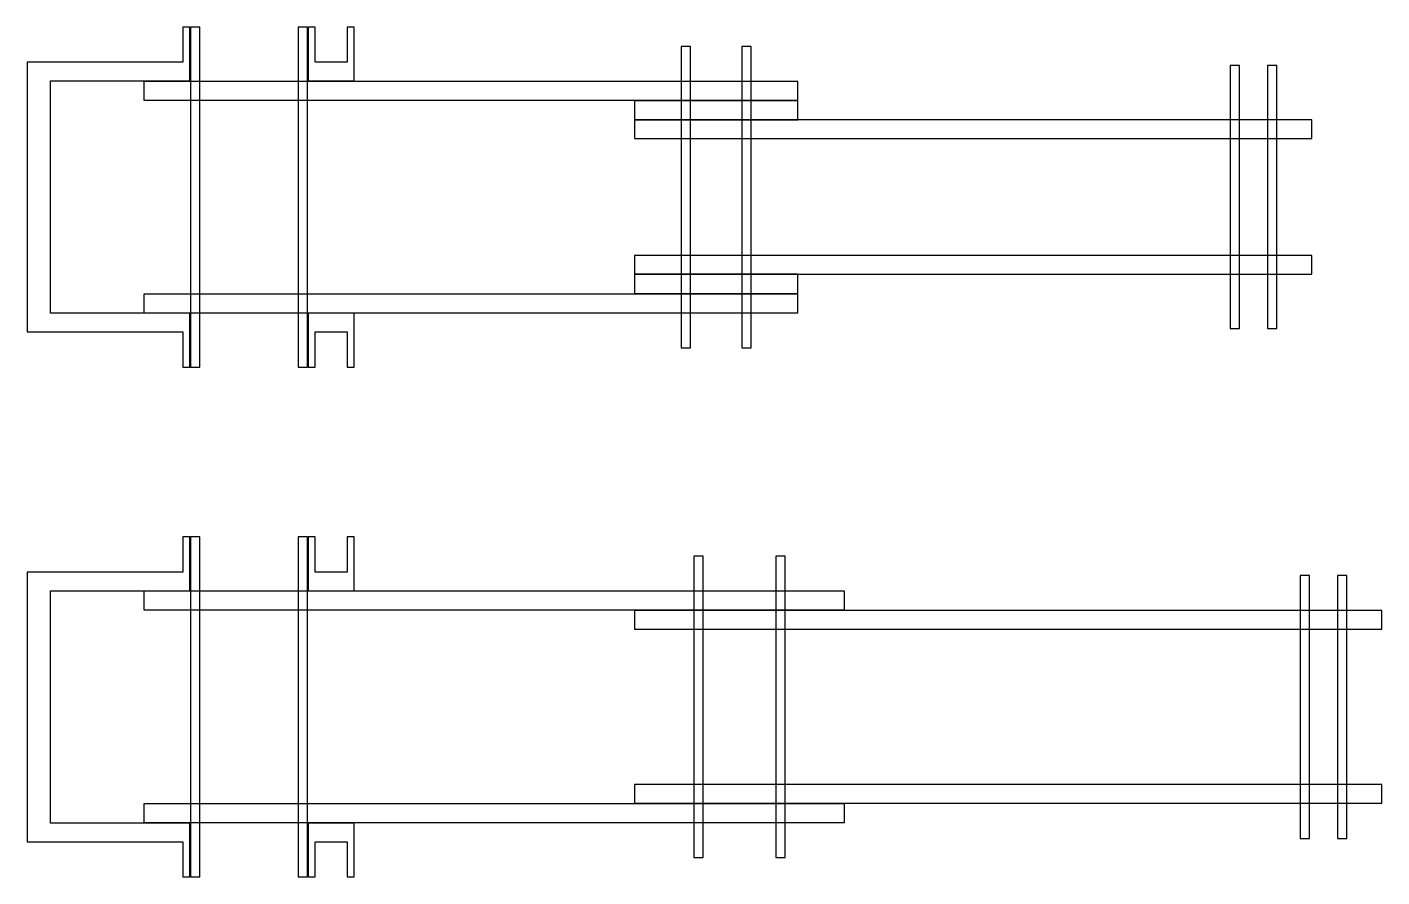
# Model space of a CAD drawing. Header units: metres. Extents: x 0 to 580, y 0 to 364.
import ezdxf

# ---------------------------------------------------------------- set-up
doc = ezdxf.new("R2010")
doc.units = ezdxf.units.M

msp = doc.modelspace()

# ---------------------------------------------------------------- linework, layer by layer
at = {"layer": 'PARAMETRIX'}
for p, q in [((69.65, 363.75), (66.65, 363.75)), ((66.65, 363.75), (66.65, 348.75)), ((69.65, 340.75), (69.65, 363.75)), ((74, 363.75), (70, 363.75)), ((70, 363.75), (70, 218.25)), ((74, 218.25), (74, 363.75)), ((120, 363.75), (116, 363.75)), ((116, 363.75), (116, 218.25)), ((120, 218.25), (120, 363.75)), ((123.35, 363.75), (120.35, 363.75)), ((120.35, 363.75), (120.35, 340.75)), ((123.35, 348.75), (123.35, 363.75)), ((140, 363.75), (137, 363.75)), ((137, 363.75), (137, 348.75)), ((140, 340.75), (140, 363.75)), ((284, 355.5), (280, 355.5)), ((280, 355.5), (280, 226.5)), ((284, 226.5), (284, 355.5)), ((310, 355.5), (306, 355.5)), ((306, 355.5), (306, 226.5)), ((310, 226.5), (310, 355.5)), ((66.65, 348.75), (0, 348.75)), ((0, 348.75), (0, 233.25)), ((137, 348.75), (123.35, 348.75)), ((519, 347.25), (515, 347.25)), ((515, 347.25), (515, 234.75)), ((519, 234.75), (519, 347.25)), ((535, 347.25), (531, 347.25)), ((531, 347.25), (531, 234.75)), ((535, 234.75), (535, 347.25)), ((10, 241.25), (10, 340.75)), ((10, 340.75), (69.65, 340.75)), ((330, 340.5), (50, 340.5)), ((50, 340.5), (50, 332.5)), ((120.35, 340.75), (140, 340.75)), ((330, 332.5), (330, 340.5)), ((50, 332.5), (330, 332.5)), ((330, 332.25), (260, 332.25)), ((260, 332.25), (260, 324)), ((330, 324), (330, 332.25)), ((550, 324), (260, 324)), ((260, 324), (260, 316)), ((260, 324), (330, 324)), ((550, 316), (550, 324)), ((260, 316), (550, 316)), ((550, 266), (260, 266)), ((260, 266), (260, 258)), ((550, 258), (550, 266)), ((260, 258), (550, 258)), ((330, 258), (260, 258)), ((260, 258), (260, 249.75)), ((330, 249.75), (330, 258)), ((330, 249.5), (50, 249.5)), ((50, 249.5), (50, 241.5)), ((260, 249.75), (330, 249.75)), ((330, 241.5), (330, 249.5)), ((69.65, 241.25), (10, 241.25)), ((50, 241.5), (330, 241.5)), ((69.65, 218.25), (69.65, 241.25)), ((140, 241.25), (120.35, 241.25)), ((120.35, 241.25), (120.35, 218.25)), ((140, 218.25), (140, 241.25)), ((0, 233.25), (66.65, 233.25)), ((66.65, 233.25), (66.65, 218.25)), ((123.35, 218.25), (123.35, 233.25)), ((123.35, 233.25), (137, 233.25)), ((137, 233.25), (137, 218.25)), ((515, 234.75), (519, 234.75)), ((531, 234.75), (535, 234.75)), ((280, 226.5), (284, 226.5)), ((306, 226.5), (310, 226.5)), ((66.65, 218.25), (69.65, 218.25)), ((70, 218.25), (74, 218.25)), ((116, 218.25), (120, 218.25)), ((120.35, 218.25), (123.35, 218.25)), ((137, 218.25), (140, 218.25)), ((69.65, 145.5), (66.65, 145.5)), ((66.65, 145.5), (66.65, 130.5)), ((69.65, 122.5), (69.65, 145.5)), ((74, 145.5), (70, 145.5)), ((70, 145.5), (70, 0)), ((74, 0), (74, 145.5)), ((120, 145.5), (116, 145.5)), ((116, 145.5), (116, 0)), ((120, 0), (120, 145.5)), ((123.35, 145.5), (120.35, 145.5)), ((120.35, 145.5), (120.35, 122.5)), ((123.35, 130.5), (123.35, 145.5)), ((140, 145.5), (137, 145.5)), ((137, 145.5), (137, 130.5)), ((140, 122.5), (140, 145.5)), ((289.5, 137.25), (285.5, 137.25)), ((285.5, 137.25), (285.5, 8.25)), ((289.5, 8.25), (289.5, 137.25)), ((324.5, 137.25), (320.5, 137.25)), ((320.5, 137.25), (320.5, 8.25)), ((324.5, 8.25), (324.5, 137.25)), ((66.65, 130.5), (0, 130.5)), ((0, 130.5), (0, 15)), ((137, 130.5), (123.35, 130.5)), ((549, 129), (545, 129)), ((545, 129), (545, 16.5)), ((549, 16.5), (549, 129)), ((565, 129), (561, 129)), ((561, 129), (561, 16.5)), ((565, 16.5), (565, 129)), ((10, 23), (10, 122.5)), ((10, 122.5), (69.65, 122.5)), ((350, 122.25), (50, 122.25)), ((50, 122.25), (50, 114.25)), ((120.35, 122.5), (140, 122.5)), ((350, 114.25), (350, 122.25)), ((50, 114.25), (350, 114.25)), ((580, 114), (260, 114)), ((260, 114), (260, 106)), ((580, 106), (580, 114)), ((260, 106), (580, 106)), ((580, 39.5), (260, 39.5)), ((260, 39.5), (260, 31.5)), ((580, 31.5), (580, 39.5)), ((350, 31.25), (50, 31.25)), ((50, 31.25), (50, 23.25)), ((260, 31.5), (580, 31.5)), ((350, 23.25), (350, 31.25)), ((50, 23.25), (350, 23.25)), ((69.65, 23), (10, 23)), ((69.65, 0), (69.65, 23)), ((140, 23), (120.35, 23)), ((120.35, 23), (120.35, 0)), ((140, 0), (140, 23)), ((0, 15), (66.65, 15)), ((66.65, 15), (66.65, 0)), ((123.35, 0), (123.35, 15)), ((123.35, 15), (137, 15)), ((137, 15), (137, 0)), ((545, 16.5), (549, 16.5)), ((561, 16.5), (565, 16.5)), ((285.5, 8.25), (289.5, 8.25)), ((320.5, 8.25), (324.5, 8.25)), ((66.65, 0), (69.65, 0)), ((70, 0), (74, 0)), ((116, 0), (120, 0)), ((120.35, 0), (123.35, 0)), ((137, 0), (140, 0))]:
    msp.add_line(p, q, dxfattribs=at)

doc.saveas('drawing.dxf')
